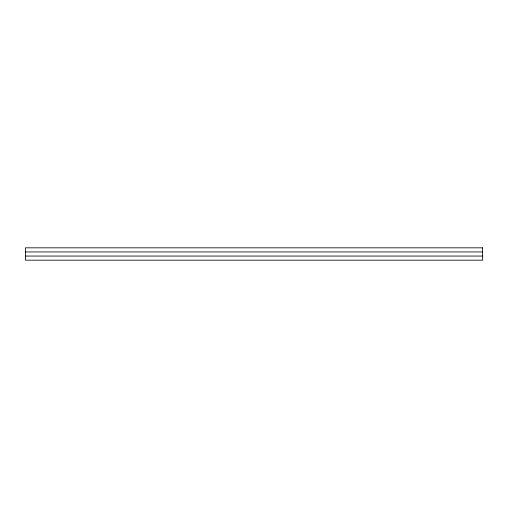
<?xml version="1.0" encoding="UTF-8"?>
<svg xmlns="http://www.w3.org/2000/svg" width="508" height="508" viewBox="0 0 508 508"><rect width="100%" height="100%" fill="white"/><g stroke="black" fill="none" stroke-linecap="round" stroke-linejoin="round"><path stroke-width="0.76" d="M25.4 251.943L482.6 251.943M25.4 256.057L482.6 256.057M482.6 247.828L25.4 247.828L25.4 260.172L482.6 260.172L482.6 247.828"/></g></svg>
